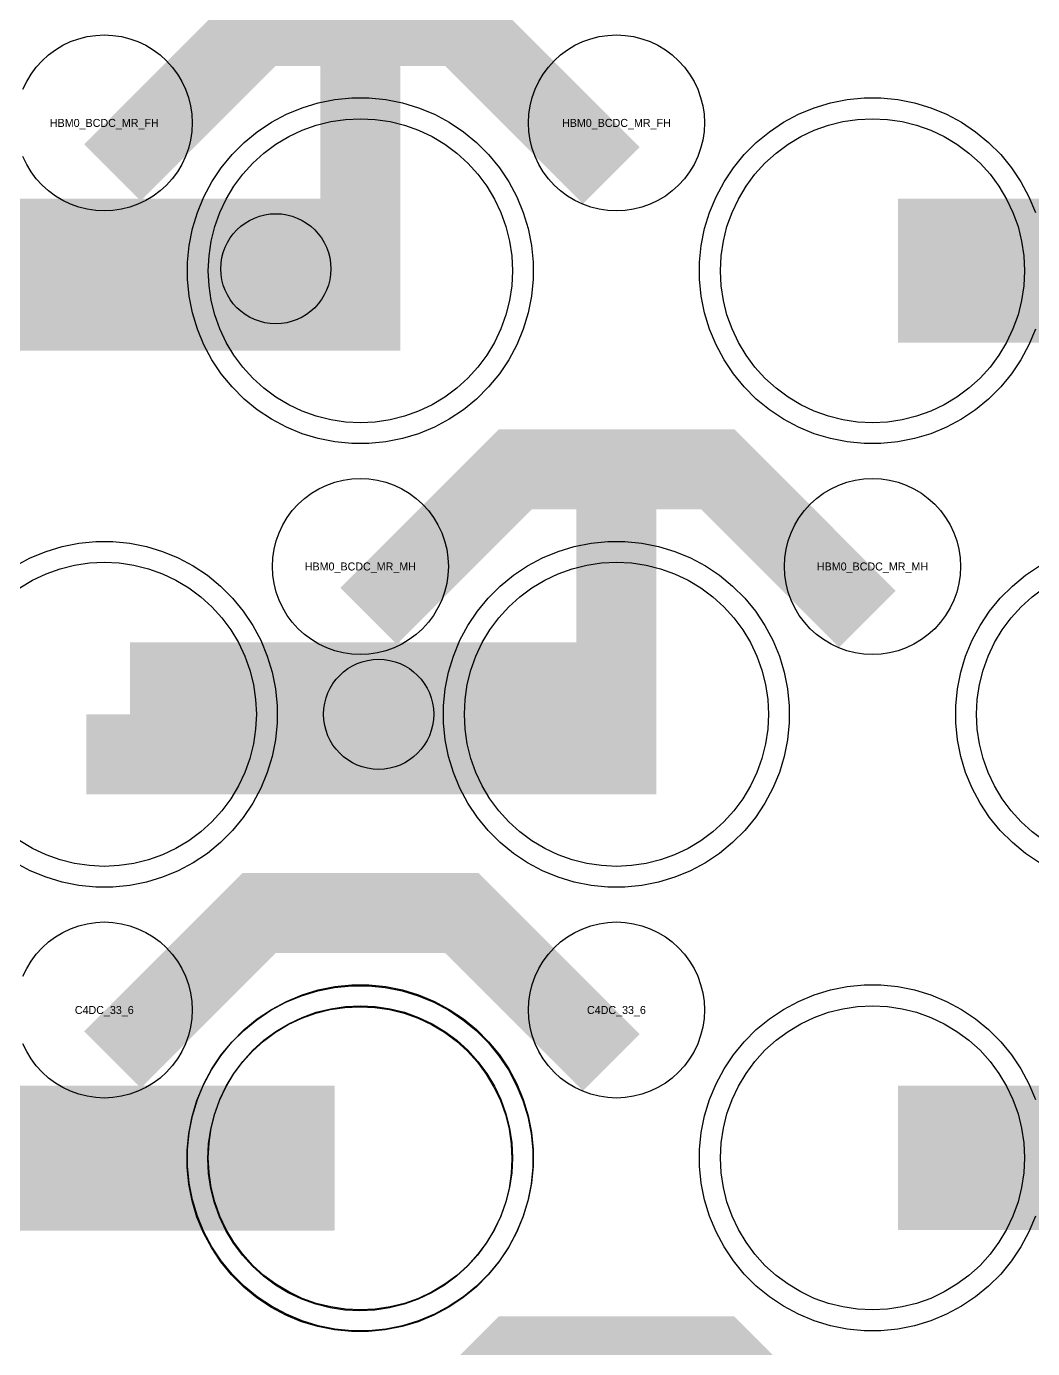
# Model space of a CAD drawing. Extents: x -11880 to 11880, y -14992 to 14992.
# Drawn here: x -10104.3 to -9790, y -10326.5 to -9913.5 of the extents above; entities that cross this region are included whole.
import ezdxf
from ezdxf.enums import TextEntityAlignment as Align

# ---------------------------------------------------------------- set-up
doc = ezdxf.new("R2010")
doc.units = 0
doc.header["$MEASUREMENT"] = 0
for name, color, linetype in [('GDS_775_DT_237', 138, 'CONTINUOUS'), ('RDL1_FS', 34, 'CONTINUOUS'), ('RDL_BS', 160, 'CONTINUOUS')]:
    doc.layers.add(name, color=color, linetype=linetype)

msp = doc.modelspace()

# ---------------------------------------------------------------- linework, layer by layer
at = {"layer": 'RDL1_FS'}
for points in [[(-10000, -10037.329), (-10004.657, -10037.1), (-10009.268, -10036.416), (-10013.791, -10035.284), (-10018.181, -10033.712), (-10022.395, -10031.72), (-10026.395, -10029.322), (-10030.14, -10026.544), (-10033.594, -10023.414), (-10036.724, -10019.96), (-10039.502, -10016.215), (-10041.9, -10012.215), (-10043.892, -10008.001), (-10045.464, -10003.611), (-10046.596, -9999.088), (-10047.28, -9994.477), (-10047.509, -9989.82), (-10047.28, -9985.163), (-10046.596, -9980.552), (-10045.464, -9976.029), (-10043.892, -9971.639), (-10041.9, -9967.425), (-10039.502, -9963.425), (-10036.724, -9959.68), (-10033.594, -9956.226), (-10030.14, -9953.096), (-10026.395, -9950.318), (-10022.395, -9947.92), (-10018.181, -9945.928), (-10013.791, -9944.356), (-10009.268, -9943.224), (-10004.657, -9942.54), (-10000, -9942.311), (-9995.343, -9942.54), (-9990.732, -9943.224), (-9986.209, -9944.356), (-9981.819, -9945.928), (-9977.605, -9947.92), (-9973.605, -9950.318), (-9969.86, -9953.096), (-9966.406, -9956.226), (-9963.276, -9959.68), (-9960.498, -9963.425), (-9958.1, -9967.425), (-9956.108, -9971.639), (-9954.536, -9976.029), (-9953.404, -9980.552), (-9952.72, -9985.163), (-9952.491, -9989.82), (-9952.72, -9994.477), (-9953.404, -9999.088), (-9954.536, -10003.611), (-9956.108, -10008.001), (-9958.1, -10012.215), (-9960.498, -10016.215), (-9963.276, -10019.96), (-9966.406, -10023.414), (-9969.86, -10026.544), (-9973.605, -10029.322), (-9977.605, -10031.72), (-9981.819, -10033.712), (-9986.209, -10035.284), (-9990.732, -10036.416), (-9995.343, -10037.1)], [(-9840, -10037.329), (-9844.657, -10037.1), (-9849.268, -10036.416), (-9853.791, -10035.284), (-9858.181, -10033.712), (-9862.395, -10031.72), (-9866.395, -10029.322), (-9870.14, -10026.544), (-9873.594, -10023.414), (-9876.724, -10019.96), (-9879.502, -10016.215), (-9881.9, -10012.215), (-9883.892, -10008.001), (-9885.464, -10003.611), (-9886.596, -9999.088), (-9887.28, -9994.477), (-9887.509, -9989.82), (-9887.28, -9985.163), (-9886.596, -9980.552), (-9885.464, -9976.029), (-9883.892, -9971.639), (-9881.9, -9967.425), (-9879.502, -9963.425), (-9876.724, -9959.68), (-9873.594, -9956.226), (-9870.14, -9953.096), (-9866.395, -9950.318), (-9862.395, -9947.92), (-9858.181, -9945.928), (-9853.791, -9944.356), (-9849.268, -9943.224), (-9844.657, -9942.54), (-9840, -9942.311), (-9835.343, -9942.54), (-9830.732, -9943.224), (-9826.209, -9944.356), (-9821.819, -9945.928), (-9817.605, -9947.92), (-9813.605, -9950.318), (-9809.86, -9953.096), (-9806.406, -9956.226), (-9803.276, -9959.68), (-9800.498, -9963.425), (-9798.1, -9967.425), (-9796.108, -9971.639), (-9794.536, -9976.029), (-9793.404, -9980.552), (-9792.72, -9985.163), (-9792.491, -9989.82), (-9792.72, -9994.477), (-9793.404, -9999.088), (-9794.536, -10003.611), (-9796.108, -10008.001), (-9798.1, -10012.215), (-9800.498, -10016.215), (-9803.276, -10019.96), (-9806.406, -10023.414), (-9809.86, -10026.544), (-9813.605, -10029.322), (-9817.605, -10031.72), (-9821.819, -10033.712), (-9826.209, -10035.284), (-9830.732, -10036.416), (-9835.343, -10037.1)], [(-9920, -10175.894), (-9924.657, -10175.665), (-9929.268, -10174.981), (-9933.791, -10173.849), (-9938.181, -10172.277), (-9942.395, -10170.285), (-9946.395, -10167.887), (-9950.14, -10165.109), (-9953.594, -10161.979), (-9956.724, -10158.525), (-9959.502, -10154.78), (-9961.9, -10150.78), (-9963.892, -10146.566), (-9965.464, -10142.176), (-9966.596, -10137.653), (-9967.28, -10133.042), (-9967.509, -10128.385), (-9967.28, -10123.728), (-9966.596, -10119.117), (-9965.464, -10114.594), (-9963.892, -10110.204), (-9961.9, -10105.99), (-9959.502, -10101.99), (-9956.724, -10098.245), (-9953.594, -10094.791), (-9950.14, -10091.661), (-9946.395, -10088.883), (-9942.395, -10086.485), (-9938.181, -10084.493), (-9933.791, -10082.921), (-9929.268, -10081.789), (-9924.657, -10081.105), (-9920, -10080.876), (-9915.343, -10081.105), (-9910.732, -10081.789), (-9906.209, -10082.921), (-9901.819, -10084.493), (-9897.605, -10086.485), (-9893.605, -10088.883), (-9889.86, -10091.661), (-9886.406, -10094.791), (-9883.276, -10098.245), (-9880.498, -10101.99), (-9878.1, -10105.99), (-9876.108, -10110.204), (-9874.536, -10114.594), (-9873.404, -10119.117), (-9872.72, -10123.728), (-9872.491, -10128.385), (-9872.72, -10133.042), (-9873.404, -10137.653), (-9874.536, -10142.176), (-9876.108, -10146.566), (-9878.1, -10150.78), (-9880.498, -10154.78), (-9883.276, -10158.525), (-9886.406, -10161.979), (-9889.86, -10165.109), (-9893.605, -10167.887), (-9897.605, -10170.285), (-9901.819, -10172.277), (-9906.209, -10173.849), (-9910.732, -10174.981), (-9915.343, -10175.665)], [(-10000, -10314.459), (-10004.657, -10314.23), (-10009.268, -10313.546), (-10013.791, -10312.414), (-10018.181, -10310.842), (-10022.395, -10308.85), (-10026.395, -10306.452), (-10030.14, -10303.674), (-10033.594, -10300.544), (-10036.724, -10297.09), (-10039.502, -10293.345), (-10041.9, -10289.345), (-10043.892, -10285.131), (-10045.464, -10280.741), (-10046.596, -10276.218), (-10047.28, -10271.607), (-10047.509, -10266.95), (-10047.28, -10262.293), (-10046.596, -10257.682), (-10045.464, -10253.159), (-10043.892, -10248.769), (-10041.9, -10244.555), (-10039.502, -10240.555), (-10036.724, -10236.81), (-10033.594, -10233.356), (-10030.14, -10230.226), (-10026.395, -10227.448), (-10022.395, -10225.05), (-10018.181, -10223.058), (-10013.791, -10221.486), (-10009.268, -10220.354), (-10004.657, -10219.67), (-10000, -10219.441), (-9995.343, -10219.67), (-9990.732, -10220.354), (-9986.209, -10221.486), (-9981.819, -10223.058), (-9977.605, -10225.05), (-9973.605, -10227.448), (-9969.86, -10230.226), (-9966.406, -10233.356), (-9963.276, -10236.81), (-9960.498, -10240.555), (-9958.1, -10244.555), (-9956.108, -10248.769), (-9954.536, -10253.159), (-9953.404, -10257.682), (-9952.72, -10262.293), (-9952.491, -10266.95), (-9952.72, -10271.607), (-9953.404, -10276.218), (-9954.536, -10280.741), (-9956.108, -10285.131), (-9958.1, -10289.345), (-9960.498, -10293.345), (-9963.276, -10297.09), (-9966.406, -10300.544), (-9969.86, -10303.674), (-9973.605, -10306.452), (-9977.605, -10308.85), (-9981.819, -10310.842), (-9986.209, -10312.414), (-9990.732, -10313.546), (-9995.343, -10314.23)], [(-9840, -10314.459), (-9844.657, -10314.23), (-9849.268, -10313.546), (-9853.791, -10312.414), (-9858.181, -10310.842), (-9862.395, -10308.85), (-9866.395, -10306.452), (-9870.14, -10303.674), (-9873.594, -10300.544), (-9876.724, -10297.09), (-9879.502, -10293.345), (-9881.9, -10289.345), (-9883.892, -10285.131), (-9885.464, -10280.741), (-9886.596, -10276.218), (-9887.28, -10271.607), (-9887.509, -10266.95), (-9887.28, -10262.293), (-9886.596, -10257.682), (-9885.464, -10253.159), (-9883.892, -10248.769), (-9881.9, -10244.555), (-9879.502, -10240.555), (-9876.724, -10236.81), (-9873.594, -10233.356), (-9870.14, -10230.226), (-9866.395, -10227.448), (-9862.395, -10225.05), (-9858.181, -10223.058), (-9853.791, -10221.486), (-9849.268, -10220.354), (-9844.657, -10219.67), (-9840, -10219.441), (-9835.343, -10219.67), (-9830.732, -10220.354), (-9826.209, -10221.486), (-9821.819, -10223.058), (-9817.605, -10225.05), (-9813.605, -10227.448), (-9809.86, -10230.226), (-9806.406, -10233.356), (-9803.276, -10236.81), (-9800.498, -10240.555), (-9798.1, -10244.555), (-9796.108, -10248.769), (-9794.536, -10253.159), (-9793.404, -10257.682), (-9792.72, -10262.293), (-9792.491, -10266.95), (-9792.72, -10271.607), (-9793.404, -10276.218), (-9794.536, -10280.741), (-9796.108, -10285.131), (-9798.1, -10289.345), (-9800.498, -10293.345), (-9803.276, -10297.09), (-9806.406, -10300.544), (-9809.86, -10303.674), (-9813.605, -10306.452), (-9817.605, -10308.85), (-9821.819, -10310.842), (-9826.209, -10312.414), (-9830.732, -10313.546), (-9835.343, -10314.23)]]:
    msp.add_lwpolyline(points, close=True, dxfattribs=at)
for points in [[(-10151.998, -9989.82, 45, 45, 0), (-10079.998, -9989.82, 45, 45, 0)], [(-10079.998, -9989.82, 45, 45, 0), (-10007.998, -9989.82, 45, 45, 0)], [(-9831.998, -9989.82, 45, 45, 0), (-9759.998, -9989.82, 45, 45, 0)], [(-10071.998, -10128.385, 45, 45, 0), (-9999.998, -10128.385, 45, 45, 0)], [(-9999.998, -10128.385, 45, 45, 0), (-9927.998, -10128.385, 45, 45, 0)], [(-10151.998, -10266.95, 45, 45, 0), (-10079.998, -10266.95, 45, 45, 0)], [(-10079.998, -10266.95, 45, 45, 0), (-10007.998, -10266.95, 45, 45, 0)], [(-9831.998, -10266.95, 45, 45, 0), (-9759.998, -10266.95, 45, 45, 0)]]:
    msp.add_lwpolyline(points, format="xyseb", dxfattribs=at)
for points in [[(-10106.395, -10088.883), (-10102.395, -10086.485), (-10098.181, -10084.493), (-10093.791, -10082.921), (-10089.268, -10081.789), (-10084.657, -10081.105), (-10080, -10080.876), (-10075.343, -10081.105), (-10070.732, -10081.789), (-10066.209, -10082.921), (-10061.819, -10084.493), (-10057.605, -10086.485), (-10053.605, -10088.883), (-10049.86, -10091.661), (-10046.406, -10094.791), (-10043.276, -10098.245), (-10040.498, -10101.99), (-10038.1, -10105.99), (-10036.108, -10110.204), (-10034.536, -10114.594), (-10033.404, -10119.117), (-10032.72, -10123.728), (-10032.491, -10128.385), (-10032.72, -10133.042), (-10033.404, -10137.653), (-10034.536, -10142.176), (-10036.108, -10146.566), (-10038.1, -10150.78), (-10040.498, -10154.78), (-10043.276, -10158.525), (-10046.406, -10161.979), (-10049.86, -10165.109), (-10053.605, -10167.887), (-10057.605, -10170.285), (-10061.819, -10172.277), (-10066.209, -10173.849), (-10070.732, -10174.981), (-10075.343, -10175.665), (-10080, -10175.894), (-10084.657, -10175.665), (-10089.268, -10174.981), (-10093.791, -10173.849), (-10098.181, -10172.277), (-10102.395, -10170.285), (-10106.395, -10167.887)], [(-9786.395, -10167.887), (-9790.14, -10165.109), (-9793.594, -10161.979), (-9796.724, -10158.525), (-9799.502, -10154.78), (-9801.9, -10150.78), (-9803.892, -10146.566), (-9805.464, -10142.176), (-9806.596, -10137.653), (-9807.28, -10133.042), (-9807.509, -10128.385), (-9807.28, -10123.728), (-9806.596, -10119.117), (-9805.464, -10114.594), (-9803.892, -10110.204), (-9801.9, -10105.99), (-9799.502, -10101.99), (-9796.724, -10098.245), (-9793.594, -10094.791), (-9790.14, -10091.661), (-9786.395, -10088.883)]]:
    msp.add_lwpolyline(points, dxfattribs=at)
at = {"layer": 'RDL1_FS', "color": 241, "true_color": 0xf7abae}
msp.add_lwpolyline([(-10000.149, -10314.741), (-10004.806, -10314.512), (-10009.417, -10313.828), (-10013.94, -10312.696), (-10018.33, -10311.124), (-10022.544, -10309.132), (-10026.544, -10306.734), (-10030.289, -10303.956), (-10033.743, -10300.826), (-10036.873, -10297.372), (-10039.651, -10293.627), (-10042.049, -10289.627), (-10044.041, -10285.413), (-10045.613, -10281.023), (-10046.745, -10276.5), (-10047.429, -10271.889), (-10047.658, -10267.232), (-10047.429, -10262.575), (-10046.745, -10257.964), (-10045.613, -10253.441), (-10044.041, -10249.051), (-10042.049, -10244.837), (-10039.651, -10240.837), (-10036.873, -10237.092), (-10033.743, -10233.638), (-10030.289, -10230.508), (-10026.544, -10227.73), (-10022.544, -10225.332), (-10018.33, -10223.34), (-10013.94, -10221.768), (-10009.417, -10220.636), (-10004.806, -10219.952), (-10000.149, -10219.723), (-9995.492, -10219.952), (-9990.881, -10220.636), (-9986.358, -10221.768), (-9981.968, -10223.34), (-9977.754, -10225.332), (-9973.754, -10227.73), (-9970.009, -10230.508), (-9966.555, -10233.638), (-9963.425, -10237.092), (-9960.647, -10240.837), (-9958.249, -10244.837), (-9956.257, -10249.051), (-9954.685, -10253.441), (-9953.553, -10257.964), (-9952.869, -10262.575), (-9952.64, -10267.232), (-9952.869, -10271.889), (-9953.553, -10276.5), (-9954.685, -10281.023), (-9956.257, -10285.413), (-9958.249, -10289.627), (-9960.647, -10293.627), (-9963.425, -10297.372), (-9966.555, -10300.826), (-9970.009, -10303.956), (-9973.754, -10306.734), (-9977.754, -10309.132), (-9981.968, -10311.124), (-9986.358, -10312.696), (-9990.881, -10313.828), (-9995.492, -10314.512)], close=True, dxfattribs=at)
for points in [[(-10152.147, -10267.232, 45, 45, 0), (-10080.147, -10267.232, 45, 45, 0)], [(-10080.147, -10267.232, 45, 45, 0), (-10008.147, -10267.232, 45, 45, 0)]]:
    msp.add_lwpolyline(points, format="xyseb", dxfattribs=at)
at = {"layer": 'RDL1_FS'}
for centre in [(-10026.42, -9989.188), (-9994.289, -10128.381)]:
    msp.add_circle(centre, 17.2, dxfattribs=at)
at = {"layer": 'RDL_BS'}
for points in [[(-10000, -10014.82, 25, 25, 0), (-10000, -9900.819, 25, 25, 0)], [(-10077.438, -9959.134, 25, 25, 0), (-10031.623, -9913.319, 25, 25, 0), (-9998.07, -9913.319, 25, 25, 0)], [(-9921.599, -9960.033, 25, 25, 0), (-9968.313, -9913.319, 25, 25, 0), (-9998.071, -9913.319, 25, 25, 0)], [(-10165.603, -10002.32, 25, 25, 0), (-9987.5, -10002.32, 25, 25, 0)], [(-9920, -10153.385, 25, 25, 0), (-9920, -10039.384, 25, 25, 0)], [(-9997.438, -10097.699, 25, 25, 0), (-9951.623, -10051.884, 25, 25, 0), (-9918.07, -10051.884, 25, 25, 0)], [(-9841.599, -10098.598, 25, 25, 0), (-9888.313, -10051.884, 25, 25, 0), (-9918.071, -10051.884, 25, 25, 0)], [(-10085.603, -10140.885, 25, 25, 0), (-9907.5, -10140.885, 25, 25, 0)], [(-10077.438, -10236.264, 25, 25, 0), (-10031.623, -10190.449, 25, 25, 0), (-9998.07, -10190.449, 25, 25, 0)], [(-9921.599, -10237.163, 25, 25, 0), (-9968.313, -10190.449, 25, 25, 0), (-9998.071, -10190.449, 25, 25, 0)], [(-9997.438, -10374.829, 25, 25, 0), (-9951.623, -10329.014, 25, 25, 0), (-9918.07, -10329.014, 25, 25, 0)], [(-9841.599, -10375.728, 25, 25, 0), (-9888.313, -10329.014, 25, 25, 0), (-9918.071, -10329.014, 25, 25, 0)]]:
    msp.add_lwpolyline(points, format="xyseb", dxfattribs=at)
for points in [[(-10105.402, -9933.113), (-10104.25, -9930.676), (-10102.857, -9928.352), (-10101.254, -9926.189), (-10099.442, -9924.19), (-10097.443, -9922.378), (-10095.28, -9920.775), (-10092.956, -9919.382), (-10090.519, -9918.23), (-10087.984, -9917.323), (-10085.365, -9916.666), (-10082.693, -9916.27), (-10080, -9916.138), (-10077.307, -9916.27), (-10074.635, -9916.666), (-10072.016, -9917.323), (-10069.481, -9918.23), (-10067.044, -9919.382), (-10064.72, -9920.775), (-10062.557, -9922.378), (-10060.558, -9924.19), (-10058.746, -9926.189), (-10057.143, -9928.352), (-10055.75, -9930.676), (-10054.598, -9933.113), (-10053.691, -9935.648), (-10053.034, -9938.267), (-10052.638, -9940.939), (-10052.506, -9943.632), (-10052.638, -9946.325), (-10053.034, -9948.997), (-10053.691, -9951.616), (-10054.598, -9954.151), (-10055.75, -9956.588), (-10057.143, -9958.912), (-10058.746, -9961.075), (-10060.558, -9963.074), (-10062.557, -9964.886), (-10064.72, -9966.489), (-10067.044, -9967.882), (-10069.481, -9969.034), (-10072.016, -9969.941), (-10074.635, -9970.598), (-10077.307, -9970.994), (-10080, -9971.126), (-10082.693, -9970.994), (-10085.365, -9970.598), (-10087.984, -9969.941), (-10090.519, -9969.034), (-10092.956, -9967.882), (-10095.28, -9966.489), (-10097.443, -9964.886), (-10099.442, -9963.074), (-10101.254, -9961.075), (-10102.857, -9958.912), (-10104.25, -9956.588), (-10105.402, -9954.151)], [(-9789.094, -10008.025), (-9791.125, -10012.935), (-9793.617, -10017.597), (-9796.564, -10022.011), (-9799.926, -10026.112), (-9803.708, -10029.894), (-9807.809, -10033.256), (-9812.223, -10036.203), (-9816.885, -10038.695), (-9821.795, -10040.726), (-9826.835, -10042.257), (-9832.062, -10043.303), (-9837.356, -10043.82), (-9842.644, -10043.82), (-9847.938, -10043.303), (-9853.165, -10042.257), (-9858.205, -10040.726), (-9863.115, -10038.695), (-9867.777, -10036.203), (-9872.191, -10033.256), (-9876.292, -10029.894), (-9880.074, -10026.112), (-9883.436, -10022.011), (-9886.383, -10017.597), (-9888.875, -10012.935), (-9890.906, -10008.025), (-9892.437, -10002.985), (-9893.483, -9997.758), (-9894, -9992.464), (-9894, -9987.176), (-9893.483, -9981.882), (-9892.437, -9976.655), (-9890.906, -9971.615), (-9888.875, -9966.705), (-9886.383, -9962.043), (-9883.436, -9957.629), (-9880.074, -9953.528), (-9876.292, -9949.746), (-9872.191, -9946.384), (-9867.777, -9943.437), (-9863.115, -9940.945), (-9858.205, -9938.914), (-9853.165, -9937.383), (-9847.938, -9936.337), (-9842.644, -9935.82), (-9837.356, -9935.82), (-9832.062, -9936.337), (-9826.835, -9937.383), (-9821.795, -9938.914), (-9816.885, -9940.945), (-9812.223, -9943.437), (-9807.809, -9946.384), (-9803.708, -9949.746), (-9799.926, -9953.528), (-9796.564, -9957.629), (-9793.617, -9962.043), (-9791.125, -9966.705), (-9789.094, -9971.615)], [(-10107.777, -10082.002), (-10103.115, -10079.51), (-10098.205, -10077.479), (-10093.165, -10075.948), (-10087.938, -10074.902), (-10082.644, -10074.385), (-10077.356, -10074.385), (-10072.062, -10074.902), (-10066.835, -10075.948), (-10061.795, -10077.479), (-10056.885, -10079.51), (-10052.223, -10082.002), (-10047.809, -10084.949), (-10043.708, -10088.311), (-10039.926, -10092.093), (-10036.564, -10096.194), (-10033.617, -10100.608), (-10031.125, -10105.27), (-10029.094, -10110.18), (-10027.563, -10115.22), (-10026.517, -10120.447), (-10026, -10125.741), (-10026, -10131.029), (-10026.517, -10136.323), (-10027.563, -10141.55), (-10029.094, -10146.59), (-10031.125, -10151.5), (-10033.617, -10156.162), (-10036.564, -10160.576), (-10039.926, -10164.677), (-10043.708, -10168.459), (-10047.809, -10171.821), (-10052.223, -10174.768), (-10056.885, -10177.26), (-10061.795, -10179.291), (-10066.835, -10180.822), (-10072.062, -10181.868), (-10077.356, -10182.385), (-10082.644, -10182.385), (-10087.938, -10181.868), (-10093.165, -10180.822), (-10098.205, -10179.291), (-10103.115, -10177.26), (-10107.777, -10174.768)], [(-9787.777, -10174.768), (-9792.191, -10171.821), (-9796.292, -10168.459), (-9800.074, -10164.677), (-9803.436, -10160.576), (-9806.383, -10156.162), (-9808.875, -10151.5), (-9810.906, -10146.59), (-9812.437, -10141.55), (-9813.483, -10136.323), (-9814, -10131.029), (-9814, -10125.741), (-9813.483, -10120.447), (-9812.437, -10115.22), (-9810.906, -10110.18), (-9808.875, -10105.27), (-9806.383, -10100.608), (-9803.436, -10096.194), (-9800.074, -10092.093), (-9796.292, -10088.311), (-9792.191, -10084.949), (-9787.777, -10082.002)], [(-10105.402, -10210.243), (-10104.25, -10207.806), (-10102.857, -10205.482), (-10101.254, -10203.319), (-10099.442, -10201.32), (-10097.443, -10199.508), (-10095.28, -10197.905), (-10092.956, -10196.512), (-10090.519, -10195.36), (-10087.984, -10194.453), (-10085.365, -10193.796), (-10082.693, -10193.4), (-10080, -10193.268), (-10077.307, -10193.4), (-10074.635, -10193.796), (-10072.016, -10194.453), (-10069.481, -10195.36), (-10067.044, -10196.512), (-10064.72, -10197.905), (-10062.557, -10199.508), (-10060.558, -10201.32), (-10058.746, -10203.319), (-10057.143, -10205.482), (-10055.75, -10207.806), (-10054.598, -10210.243), (-10053.691, -10212.778), (-10053.034, -10215.397), (-10052.638, -10218.069), (-10052.506, -10220.762), (-10052.638, -10223.455), (-10053.034, -10226.127), (-10053.691, -10228.746), (-10054.598, -10231.281), (-10055.75, -10233.718), (-10057.143, -10236.042), (-10058.746, -10238.205), (-10060.558, -10240.204), (-10062.557, -10242.016), (-10064.72, -10243.619), (-10067.044, -10245.012), (-10069.481, -10246.164), (-10072.016, -10247.071), (-10074.635, -10247.728), (-10077.307, -10248.124), (-10080, -10248.256), (-10082.693, -10248.124), (-10085.365, -10247.728), (-10087.984, -10247.071), (-10090.519, -10246.164), (-10092.956, -10245.012), (-10095.28, -10243.619), (-10097.443, -10242.016), (-10099.442, -10240.204), (-10101.254, -10238.205), (-10102.857, -10236.042), (-10104.25, -10233.718), (-10105.402, -10231.281)], [(-9789.094, -10285.155), (-9791.125, -10290.065), (-9793.617, -10294.727), (-9796.564, -10299.141), (-9799.926, -10303.242), (-9803.708, -10307.024), (-9807.809, -10310.386), (-9812.223, -10313.333), (-9816.885, -10315.825), (-9821.795, -10317.856), (-9826.835, -10319.387), (-9832.062, -10320.433), (-9837.356, -10320.95), (-9842.644, -10320.95), (-9847.938, -10320.433), (-9853.165, -10319.387), (-9858.205, -10317.856), (-9863.115, -10315.825), (-9867.777, -10313.333), (-9872.191, -10310.386), (-9876.292, -10307.024), (-9880.074, -10303.242), (-9883.436, -10299.141), (-9886.383, -10294.727), (-9888.875, -10290.065), (-9890.906, -10285.155), (-9892.437, -10280.115), (-9893.483, -10274.888), (-9894, -10269.594), (-9894, -10264.306), (-9893.483, -10259.012), (-9892.437, -10253.785), (-9890.906, -10248.745), (-9888.875, -10243.835), (-9886.383, -10239.173), (-9883.436, -10234.759), (-9880.074, -10230.658), (-9876.292, -10226.876), (-9872.191, -10223.514), (-9867.777, -10220.567), (-9863.115, -10218.075), (-9858.205, -10216.044), (-9853.165, -10214.513), (-9847.938, -10213.467), (-9842.644, -10212.95), (-9837.356, -10212.95), (-9832.062, -10213.467), (-9826.835, -10214.513), (-9821.795, -10216.044), (-9816.885, -10218.075), (-9812.223, -10220.567), (-9807.809, -10223.514), (-9803.708, -10226.876), (-9799.926, -10230.658), (-9796.564, -10234.759), (-9793.617, -10239.173), (-9791.125, -10243.835), (-9789.094, -10248.745)]]:
    msp.add_lwpolyline(points, dxfattribs=at)
for points in [[(-9920, -9971.126), (-9922.693, -9970.994), (-9925.365, -9970.598), (-9927.984, -9969.941), (-9930.519, -9969.034), (-9932.956, -9967.882), (-9935.28, -9966.489), (-9937.443, -9964.886), (-9939.442, -9963.074), (-9941.254, -9961.075), (-9942.857, -9958.912), (-9944.25, -9956.588), (-9945.402, -9954.151), (-9946.309, -9951.616), (-9946.966, -9948.997), (-9947.362, -9946.325), (-9947.494, -9943.632), (-9947.362, -9940.939), (-9946.966, -9938.267), (-9946.309, -9935.648), (-9945.402, -9933.113), (-9944.25, -9930.676), (-9942.857, -9928.352), (-9941.254, -9926.189), (-9939.442, -9924.19), (-9937.443, -9922.378), (-9935.28, -9920.775), (-9932.956, -9919.382), (-9930.519, -9918.23), (-9927.984, -9917.323), (-9925.365, -9916.666), (-9922.693, -9916.27), (-9920, -9916.138), (-9917.307, -9916.27), (-9914.635, -9916.666), (-9912.016, -9917.323), (-9909.481, -9918.23), (-9907.044, -9919.382), (-9904.72, -9920.775), (-9902.557, -9922.378), (-9900.558, -9924.19), (-9898.746, -9926.189), (-9897.143, -9928.352), (-9895.75, -9930.676), (-9894.598, -9933.113), (-9893.691, -9935.648), (-9893.034, -9938.267), (-9892.638, -9940.939), (-9892.506, -9943.632), (-9892.638, -9946.325), (-9893.034, -9948.997), (-9893.691, -9951.616), (-9894.598, -9954.151), (-9895.75, -9956.588), (-9897.143, -9958.912), (-9898.746, -9961.075), (-9900.558, -9963.074), (-9902.557, -9964.886), (-9904.72, -9966.489), (-9907.044, -9967.882), (-9909.481, -9969.034), (-9912.016, -9969.941), (-9914.635, -9970.598), (-9917.307, -9970.994)], [(-10002.644, -10043.82), (-10007.938, -10043.303), (-10013.165, -10042.257), (-10018.205, -10040.726), (-10023.115, -10038.695), (-10027.777, -10036.203), (-10032.191, -10033.256), (-10036.292, -10029.894), (-10040.074, -10026.112), (-10043.436, -10022.011), (-10046.383, -10017.597), (-10048.875, -10012.935), (-10050.906, -10008.025), (-10052.437, -10002.985), (-10053.483, -9997.758), (-10054, -9992.464), (-10054, -9987.176), (-10053.483, -9981.882), (-10052.437, -9976.655), (-10050.906, -9971.615), (-10048.875, -9966.705), (-10046.383, -9962.043), (-10043.436, -9957.629), (-10040.074, -9953.528), (-10036.292, -9949.746), (-10032.191, -9946.384), (-10027.777, -9943.437), (-10023.115, -9940.945), (-10018.205, -9938.914), (-10013.165, -9937.383), (-10007.938, -9936.337), (-10002.644, -9935.82), (-9997.356, -9935.82), (-9992.062, -9936.337), (-9986.835, -9937.383), (-9981.795, -9938.914), (-9976.885, -9940.945), (-9972.223, -9943.437), (-9967.809, -9946.384), (-9963.708, -9949.746), (-9959.926, -9953.528), (-9956.564, -9957.629), (-9953.617, -9962.043), (-9951.125, -9966.705), (-9949.094, -9971.615), (-9947.563, -9976.655), (-9946.517, -9981.882), (-9946, -9987.176), (-9946, -9992.464), (-9946.517, -9997.758), (-9947.563, -10002.985), (-9949.094, -10008.025), (-9951.125, -10012.935), (-9953.617, -10017.597), (-9956.564, -10022.011), (-9959.926, -10026.112), (-9963.708, -10029.894), (-9967.809, -10033.256), (-9972.223, -10036.203), (-9976.885, -10038.695), (-9981.795, -10040.726), (-9986.835, -10042.257), (-9992.062, -10043.303), (-9997.356, -10043.82)], [(-10000, -10109.691), (-10002.693, -10109.559), (-10005.365, -10109.163), (-10007.984, -10108.506), (-10010.519, -10107.599), (-10012.956, -10106.447), (-10015.28, -10105.054), (-10017.443, -10103.451), (-10019.442, -10101.639), (-10021.254, -10099.64), (-10022.857, -10097.477), (-10024.25, -10095.153), (-10025.402, -10092.716), (-10026.309, -10090.181), (-10026.966, -10087.562), (-10027.362, -10084.89), (-10027.494, -10082.197), (-10027.362, -10079.504), (-10026.966, -10076.832), (-10026.309, -10074.213), (-10025.402, -10071.678), (-10024.25, -10069.241), (-10022.857, -10066.917), (-10021.254, -10064.754), (-10019.442, -10062.755), (-10017.443, -10060.943), (-10015.28, -10059.34), (-10012.956, -10057.947), (-10010.519, -10056.795), (-10007.984, -10055.888), (-10005.365, -10055.231), (-10002.693, -10054.835), (-10000, -10054.703), (-9997.307, -10054.835), (-9994.635, -10055.231), (-9992.016, -10055.888), (-9989.481, -10056.795), (-9987.044, -10057.947), (-9984.72, -10059.34), (-9982.557, -10060.943), (-9980.558, -10062.755), (-9978.746, -10064.754), (-9977.143, -10066.917), (-9975.75, -10069.241), (-9974.598, -10071.678), (-9973.691, -10074.213), (-9973.034, -10076.832), (-9972.638, -10079.504), (-9972.506, -10082.197), (-9972.638, -10084.89), (-9973.034, -10087.562), (-9973.691, -10090.181), (-9974.598, -10092.716), (-9975.75, -10095.153), (-9977.143, -10097.477), (-9978.746, -10099.64), (-9980.558, -10101.639), (-9982.557, -10103.451), (-9984.72, -10105.054), (-9987.044, -10106.447), (-9989.481, -10107.599), (-9992.016, -10108.506), (-9994.635, -10109.163), (-9997.307, -10109.559)], [(-9840, -10109.691), (-9842.693, -10109.559), (-9845.365, -10109.163), (-9847.984, -10108.506), (-9850.519, -10107.599), (-9852.956, -10106.447), (-9855.28, -10105.054), (-9857.443, -10103.451), (-9859.442, -10101.639), (-9861.254, -10099.64), (-9862.857, -10097.477), (-9864.25, -10095.153), (-9865.402, -10092.716), (-9866.309, -10090.181), (-9866.966, -10087.562), (-9867.362, -10084.89), (-9867.494, -10082.197), (-9867.362, -10079.504), (-9866.966, -10076.832), (-9866.309, -10074.213), (-9865.402, -10071.678), (-9864.25, -10069.241), (-9862.857, -10066.917), (-9861.254, -10064.754), (-9859.442, -10062.755), (-9857.443, -10060.943), (-9855.28, -10059.34), (-9852.956, -10057.947), (-9850.519, -10056.795), (-9847.984, -10055.888), (-9845.365, -10055.231), (-9842.693, -10054.835), (-9840, -10054.703), (-9837.307, -10054.835), (-9834.635, -10055.231), (-9832.016, -10055.888), (-9829.481, -10056.795), (-9827.044, -10057.947), (-9824.72, -10059.34), (-9822.557, -10060.943), (-9820.558, -10062.755), (-9818.746, -10064.754), (-9817.143, -10066.917), (-9815.75, -10069.241), (-9814.598, -10071.678), (-9813.691, -10074.213), (-9813.034, -10076.832), (-9812.638, -10079.504), (-9812.506, -10082.197), (-9812.638, -10084.89), (-9813.034, -10087.562), (-9813.691, -10090.181), (-9814.598, -10092.716), (-9815.75, -10095.153), (-9817.143, -10097.477), (-9818.746, -10099.64), (-9820.558, -10101.639), (-9822.557, -10103.451), (-9824.72, -10105.054), (-9827.044, -10106.447), (-9829.481, -10107.599), (-9832.016, -10108.506), (-9834.635, -10109.163), (-9837.307, -10109.559)], [(-9922.644, -10182.385), (-9927.938, -10181.868), (-9933.165, -10180.822), (-9938.205, -10179.291), (-9943.115, -10177.26), (-9947.777, -10174.768), (-9952.191, -10171.821), (-9956.292, -10168.459), (-9960.074, -10164.677), (-9963.436, -10160.576), (-9966.383, -10156.162), (-9968.875, -10151.5), (-9970.906, -10146.59), (-9972.437, -10141.55), (-9973.483, -10136.323), (-9974, -10131.029), (-9974, -10125.741), (-9973.483, -10120.447), (-9972.437, -10115.22), (-9970.906, -10110.18), (-9968.875, -10105.27), (-9966.383, -10100.608), (-9963.436, -10096.194), (-9960.074, -10092.093), (-9956.292, -10088.311), (-9952.191, -10084.949), (-9947.777, -10082.002), (-9943.115, -10079.51), (-9938.205, -10077.479), (-9933.165, -10075.948), (-9927.938, -10074.902), (-9922.644, -10074.385), (-9917.356, -10074.385), (-9912.062, -10074.902), (-9906.835, -10075.948), (-9901.795, -10077.479), (-9896.885, -10079.51), (-9892.223, -10082.002), (-9887.809, -10084.949), (-9883.708, -10088.311), (-9879.926, -10092.093), (-9876.564, -10096.194), (-9873.617, -10100.608), (-9871.125, -10105.27), (-9869.094, -10110.18), (-9867.563, -10115.22), (-9866.517, -10120.447), (-9866, -10125.741), (-9866, -10131.029), (-9866.517, -10136.323), (-9867.563, -10141.55), (-9869.094, -10146.59), (-9871.125, -10151.5), (-9873.617, -10156.162), (-9876.564, -10160.576), (-9879.926, -10164.677), (-9883.708, -10168.459), (-9887.809, -10171.821), (-9892.223, -10174.768), (-9896.885, -10177.26), (-9901.795, -10179.291), (-9906.835, -10180.822), (-9912.062, -10181.868), (-9917.356, -10182.385)], [(-9920, -10248.256), (-9922.693, -10248.124), (-9925.365, -10247.728), (-9927.984, -10247.071), (-9930.519, -10246.164), (-9932.956, -10245.012), (-9935.28, -10243.619), (-9937.443, -10242.016), (-9939.442, -10240.204), (-9941.254, -10238.205), (-9942.857, -10236.042), (-9944.25, -10233.718), (-9945.402, -10231.281), (-9946.309, -10228.746), (-9946.966, -10226.127), (-9947.362, -10223.455), (-9947.494, -10220.762), (-9947.362, -10218.069), (-9946.966, -10215.397), (-9946.309, -10212.778), (-9945.402, -10210.243), (-9944.25, -10207.806), (-9942.857, -10205.482), (-9941.254, -10203.319), (-9939.442, -10201.32), (-9937.443, -10199.508), (-9935.28, -10197.905), (-9932.956, -10196.512), (-9930.519, -10195.36), (-9927.984, -10194.453), (-9925.365, -10193.796), (-9922.693, -10193.4), (-9920, -10193.268), (-9917.307, -10193.4), (-9914.635, -10193.796), (-9912.016, -10194.453), (-9909.481, -10195.36), (-9907.044, -10196.512), (-9904.72, -10197.905), (-9902.557, -10199.508), (-9900.558, -10201.32), (-9898.746, -10203.319), (-9897.143, -10205.482), (-9895.75, -10207.806), (-9894.598, -10210.243), (-9893.691, -10212.778), (-9893.034, -10215.397), (-9892.638, -10218.069), (-9892.506, -10220.762), (-9892.638, -10223.455), (-9893.034, -10226.127), (-9893.691, -10228.746), (-9894.598, -10231.281), (-9895.75, -10233.718), (-9897.143, -10236.042), (-9898.746, -10238.205), (-9900.558, -10240.204), (-9902.557, -10242.016), (-9904.72, -10243.619), (-9907.044, -10245.012), (-9909.481, -10246.164), (-9912.016, -10247.071), (-9914.635, -10247.728), (-9917.307, -10248.124)], [(-10002.644, -10320.95), (-10007.938, -10320.433), (-10013.165, -10319.387), (-10018.205, -10317.856), (-10023.115, -10315.825), (-10027.777, -10313.333), (-10032.191, -10310.386), (-10036.292, -10307.024), (-10040.074, -10303.242), (-10043.436, -10299.141), (-10046.383, -10294.727), (-10048.875, -10290.065), (-10050.906, -10285.155), (-10052.437, -10280.115), (-10053.483, -10274.888), (-10054, -10269.594), (-10054, -10264.306), (-10053.483, -10259.012), (-10052.437, -10253.785), (-10050.906, -10248.745), (-10048.875, -10243.835), (-10046.383, -10239.173), (-10043.436, -10234.759), (-10040.074, -10230.658), (-10036.292, -10226.876), (-10032.191, -10223.514), (-10027.777, -10220.567), (-10023.115, -10218.075), (-10018.205, -10216.044), (-10013.165, -10214.513), (-10007.938, -10213.467), (-10002.644, -10212.95), (-9997.356, -10212.95), (-9992.062, -10213.467), (-9986.835, -10214.513), (-9981.795, -10216.044), (-9976.885, -10218.075), (-9972.223, -10220.567), (-9967.809, -10223.514), (-9963.708, -10226.876), (-9959.926, -10230.658), (-9956.564, -10234.759), (-9953.617, -10239.173), (-9951.125, -10243.835), (-9949.094, -10248.745), (-9947.563, -10253.785), (-9946.517, -10259.012), (-9946, -10264.306), (-9946, -10269.594), (-9946.517, -10274.888), (-9947.563, -10280.115), (-9949.094, -10285.155), (-9951.125, -10290.065), (-9953.617, -10294.727), (-9956.564, -10299.141), (-9959.926, -10303.242), (-9963.708, -10307.024), (-9967.809, -10310.386), (-9972.223, -10313.333), (-9976.885, -10315.825), (-9981.795, -10317.856), (-9986.835, -10319.387), (-9992.062, -10320.433), (-9997.356, -10320.95)]]:
    msp.add_lwpolyline(points, close=True, dxfattribs=at)
at = {"layer": 'RDL_BS', "color": 241, "true_color": 0xf7abae}
msp.add_lwpolyline([(-10002.793, -10321.232), (-10008.087, -10320.715), (-10013.314, -10319.669), (-10018.354, -10318.138), (-10023.264, -10316.107), (-10027.926, -10313.615), (-10032.34, -10310.668), (-10036.441, -10307.306), (-10040.223, -10303.524), (-10043.585, -10299.423), (-10046.532, -10295.009), (-10049.024, -10290.347), (-10051.055, -10285.437), (-10052.586, -10280.397), (-10053.632, -10275.17), (-10054.149, -10269.876), (-10054.149, -10264.588), (-10053.632, -10259.294), (-10052.586, -10254.067), (-10051.055, -10249.027), (-10049.024, -10244.117), (-10046.532, -10239.455), (-10043.585, -10235.041), (-10040.223, -10230.94), (-10036.441, -10227.158), (-10032.34, -10223.796), (-10027.926, -10220.849), (-10023.264, -10218.357), (-10018.354, -10216.326), (-10013.314, -10214.795), (-10008.087, -10213.749), (-10002.793, -10213.232), (-9997.505, -10213.232), (-9992.211, -10213.749), (-9986.984, -10214.795), (-9981.944, -10216.326), (-9977.034, -10218.357), (-9972.372, -10220.849), (-9967.958, -10223.796), (-9963.857, -10227.158), (-9960.075, -10230.94), (-9956.713, -10235.041), (-9953.766, -10239.455), (-9951.274, -10244.117), (-9949.243, -10249.027), (-9947.712, -10254.067), (-9946.666, -10259.294), (-9946.149, -10264.588), (-9946.149, -10269.876), (-9946.666, -10275.17), (-9947.712, -10280.397), (-9949.243, -10285.437), (-9951.274, -10290.347), (-9953.766, -10295.009), (-9956.713, -10299.423), (-9960.075, -10303.524), (-9963.857, -10307.306), (-9967.958, -10310.668), (-9972.372, -10313.615), (-9977.034, -10316.107), (-9981.944, -10318.138), (-9986.984, -10319.669), (-9992.211, -10320.715), (-9997.505, -10321.232)], close=True, dxfattribs=at)

# ---------------------------------------------------------------- texts
at = {"layer": 'GDS_775_DT_237'}
for s, p in [('HBM0_BCDC_MR_FH', (-10080, -9943.632)), ('HBM0_BCDC_MR_FH', (-10080, -9943.632)), ('HBM0_BCDC_MR_FH', (-9920, -9943.632)), ('HBM0_BCDC_MR_FH', (-9920, -9943.632)), ('HBM0_BCDC_MR_MH', (-10000, -10082.197)), ('HBM0_BCDC_MR_MH', (-10000, -10082.197)), ('HBM0_BCDC_MR_MH', (-9840, -10082.197)), ('HBM0_BCDC_MR_MH', (-9840, -10082.197)), ('C4DC_33_6', (-10080, -10220.762)), ('C4DC_33_6', (-10080, -10220.762)), ('C4DC_33_6', (-9920, -10220.762)), ('C4DC_33_6', (-9920, -10220.762))]:
    msp.add_text(s, height=2.5, dxfattribs=at).set_placement(p, align=Align.MIDDLE_CENTER)

doc.saveas('drawing.dxf')
